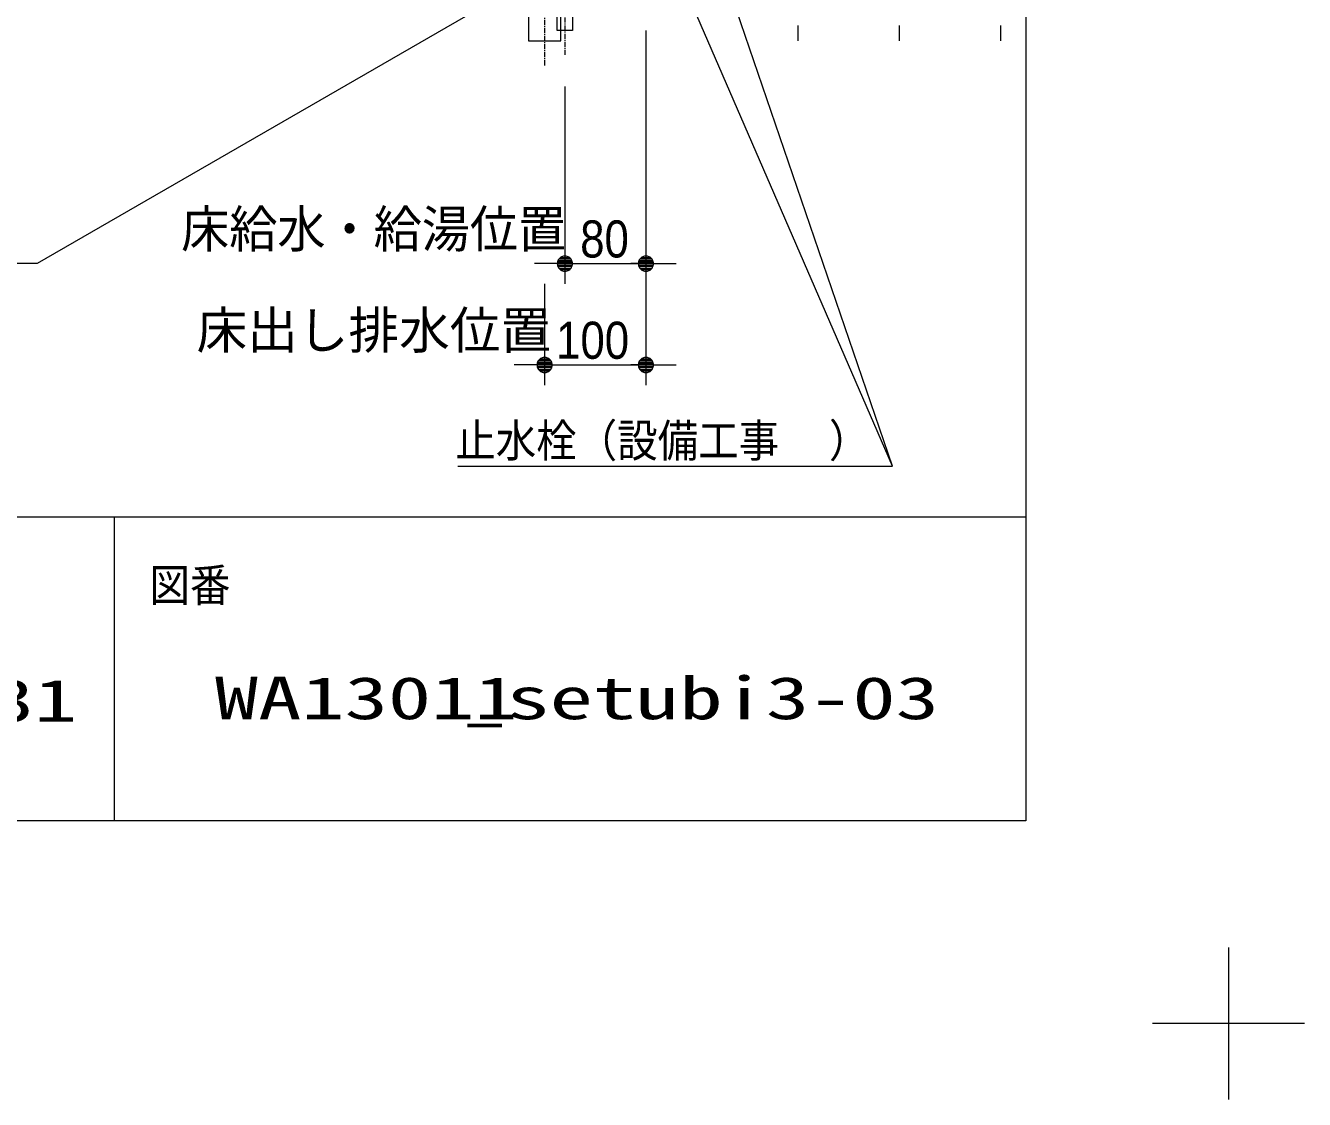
# Model space of a CAD drawing. Units: millimetres, scale not verified. Extents: x -6062 to 6062, y -3045 to 3045.
# Drawn here: x 1225 to 2488, y -3045 to -1985 of the extents above; entities that cross this region are included whole.
import ezdxf
from ezdxf.enums import TextEntityAlignment as Align

# ---------------------------------------------------------------- set-up
doc = ezdxf.new("R2010")
doc.units = ezdxf.units.MM
doc.header["$LTSCALE"] = 20
doc.linetypes.add('CHAIN1', pattern=[8, 5, -1, 1, -1])
for name, color, linetype, lineweight in [('0-0_1図面枠', 7, 'Continuous', 9), ('0-2_2寸法-1', 7, 'Continuous', 9), ('0-3_0', 7, 'Continuous', 9), ('0-4_2寸法-2', 7, 'Continuous', 9), ('0-5_4給排水', 7, 'Continuous', 9), ('0-6_2寸法-3', 7, 'Continuous', 9)]:
    doc.layers.add(name, color=color, linetype=linetype, lineweight=lineweight)
doc.styles.add('ＭＳ ゴシック', font='')
doc.styles.add('ＭＳ Ｐゴシック', font='')
doc.styles.get('ＭＳ ゴシック').set_extended_font_data('MS Gothic')
doc.styles.get('ＭＳ Ｐゴシック').set_extended_font_data('MS PGothic')

# ---------------------------------------------------------------- blocks, each defined once
blk = doc.blocks.new('グループ')
at = {"layer": '0-0_1図面枠'}
for p, q in [((84000, -57900), (84000, -60900)), ((85500, -59400), (82500, -59400))]:
    blk.add_line(p, q, dxfattribs=at)
blk = doc.blocks.new('グループ-2')
at = {"layer": '0-0_1図面枠'}
for p, q in [((-80000, -49400), (80000, -49400)), ((62000, -49400), (62000, -55400))]:
    blk.add_line(p, q, dxfattribs=at)
blk.add_lwpolyline([(-80000, 55400), (80000, 55400), (80000, -55400), (-80000, -55400)], close=True, dxfattribs=at)
blk = doc.blocks.new('図面枠')
at = {"layer": '0-0_1図面枠'}
for name in ['グループ', 'グループ-2']:
    blk.add_blockref(name, (0, 0), dxfattribs=at)
at = {"layer": '0-0_1図面枠', "style": 'ＭＳ ゴシック', "width": 0.9}
blk.add_text('図番', height=650.9, dxfattribs=at).set_placement((62699.9, -51268.3), align=Align.BOTTOM_LEFT)
blk = doc.blocks.new('グループ-19')
at = {"layer": '0-5_4給排水', "linetype": 'CHAIN1'}
blk.add_line((70900, -38100), (70900, -40300), dxfattribs=at)
at = {"layer": '0-5_4給排水'}
blk.add_lwpolyline([(70700, -38600), (70700, -39200), (71100, -39200), (71100, -38600)], dxfattribs=at)
for points in [[(70300, -39200), (71500, -39200), (71500, -39400), (70300, -39400)], [(70750, -39400), (71050, -39400), (71050, -39800), (70750, -39800)]]:
    blk.add_lwpolyline(points, close=True, dxfattribs=at)
blk = doc.blocks.new('グループ-49')
at = {"layer": '0-5_4給排水', "linetype": 'CHAIN1'}
for p, q in [((66500, -22200), (66500, -30443.4)), ((69600, -31400), (73600, -31400)), ((67668.4, -31718.5), (68966.4, -31832.1)), ((70500, -33505.7), (70500, -40500))]:
    blk.add_line(p, q, dxfattribs=at)
at = {"layer": '0-5_4給排水'}
for p, q in [((65550, -26120), (67450, -26120)), ((67302.2, -29142.3), (67370, -26200)), ((65797.7, -29240), (67202.3, -29240)), ((66820, -29800), (66180, -29860)), ((66180, -29800), (66180, -30403.4)), ((66820, -29960), (66180, -30020)), ((66820, -30120), (66180, -30180)), ((66820, -30280), (66180, -30340)), ((66820, -30440), (66180, -30500)), ((68994.3, -31473.3), (67696.3, -31359.7)), ((67640.6, -31997.3), (68938.5, -32110.9)), ((70180, -38500), (70820, -39140)), ((70400, -38400), (70820, -38820)), ((70720, -38400), (70820, -38500)), ((70180, -38820), (70760, -39400)), ((70180, -39140), (70440, -39400))]:
    blk.add_line(p, q, dxfattribs=at)
for points in [[(65845.8, -25006.3), (65886.2, -24998.3), (65926.7, -24990.8), (65967.2, -24983.8), (66007.9, -24977.3), (66048.6, -24971.4), (66089.4, -24965.9), (66130.3, -24961), (66171.2, -24956.6), (66212.2, -24952.7), (66253.2, -24949.3), (66294.3, -24946.5), (66335.4, -24944.2), (66376.5, -24942.3), (66417.7, -24941), (66458.8, -24940.3), (66500, -24940), (66541.2, -24940.3), (66582.3, -24941), (66623.5, -24942.3), (66664.6, -24944.2), (66705.7, -24946.5), (66746.8, -24949.3), (66787.8, -24952.7), (66828.8, -24956.6), (66869.7, -24961), (66910.6, -24965.9), (66951.4, -24971.4), (66992.1, -24977.3), (67032.8, -24983.8), (67073.3, -24990.8), (67113.8, -24998.3), (67154.2, -25006.3), (67194.5, -25014.8), (67234.6, -25023.8), (67274.7, -25033.3), (67314.6, -25043.4), (67354.4, -25053.9), (67394.1, -25064.9), (67433.6, -25076.5)], [(65227.4, -25259.9), (65226.2, -25259.8), (65224.9, -25259.6), (65223.6, -25259.3), (65222.4, -25259), (65221.1, -25258.7), (65219.9, -25258.3), (65218.7, -25257.8), (65217.6, -25257.3), (65216.4, -25256.7), (65215.3, -25256.1), (65214.2, -25255.5), (65213.1, -25254.8), (65212, -25254), (65211, -25253.2), (65210.1, -25252.4), (65209.1, -25251.5), (65208.2, -25250.6), (65207.4, -25249.7), (65206.5, -25248.7), (65205.8, -25247.7), (65205, -25246.6), (65204.3, -25245.5), (65203.7, -25244.4), (65203.1, -25243.3), (65202.6, -25242.1), (65202.1, -25240.9), (65201.6, -25239.7), (65201.2, -25238.5), (65200.9, -25237.3), (65200.6, -25236), (65200.4, -25234.8), (65200.2, -25233.5), (65200.1, -25232.2), (65200, -25230.9), (65200, -25229.6), (65200, -25228.4), (65200.1, -25227.1), (65200.3, -25225.8), (65200.5, -25224.5)], [(65200.5, -25224.5), (65200.8, -25223.3), (65201.1, -25222), (65201.4, -25220.8), (65201.9, -25219.6), (65202.3, -25218.4), (65202.9, -25217.2), (65203.4, -25216.1), (65204, -25215), (65204.7, -25213.9), (65205.4, -25212.8), (65206.2, -25211.8), (65207, -25210.8), (65207.8, -25209.8), (65208.7, -25208.9), (65209.6, -25208), (65210.6, -25207.1), (65211.6, -25206.3), (65212.6, -25205.5), (65213.7, -25204.8), (65214.8, -25204.1), (65215.9, -25203.5), (65217, -25202.9), (65218.2, -25202.4), (65256.2, -25186.5), (65294.3, -25171), (65332.7, -25156), (65371.2, -25141.6), (65409.9, -25127.6), (65448.8, -25114), (65487.8, -25101), (65527.1, -25088.5), (65566.4, -25076.5), (65605.9, -25064.9), (65645.6, -25053.9), (65685.4, -25043.4), (65725.3, -25033.3), (65765.4, -25023.8), (65805.5, -25014.8), (65845.8, -25006.3)], [(67799.8, -25233.5), (67799.6, -25234.8), (67799.4, -25236), (67799.1, -25237.3), (67798.8, -25238.5), (67798.4, -25239.7), (67797.9, -25240.9), (67797.4, -25242.1), (67796.9, -25243.3), (67796.3, -25244.4), (67795.7, -25245.5), (67795, -25246.6), (67794.2, -25247.7), (67793.5, -25248.7), (67792.6, -25249.7), (67791.8, -25250.6), (67790.9, -25251.5), (67789.9, -25252.4), (67789, -25253.2), (67788, -25254), (67786.9, -25254.8), (67785.8, -25255.5), (67784.7, -25256.1), (67783.6, -25256.7), (67782.4, -25257.3), (67781.3, -25257.8), (67780.1, -25258.3), (67778.9, -25258.7), (67777.6, -25259), (67776.4, -25259.3), (67775.1, -25259.6), (67773.8, -25259.8), (67772.6, -25259.9), (67771.3, -25260), (67770, -25260), (65230, -25260), (65228.7, -25260), (65227.4, -25259.9)], [(67433.6, -25076.5), (67472.9, -25088.5), (67512.2, -25101), (67551.2, -25114), (67590.1, -25127.6), (67628.8, -25141.6), (67667.3, -25156), (67705.7, -25171), (67743.8, -25186.5), (67781.8, -25202.4), (67783, -25202.9), (67784.1, -25203.5), (67785.2, -25204.1), (67786.3, -25204.8), (67787.4, -25205.5), (67788.4, -25206.3), (67789.4, -25207.1), (67790.4, -25208), (67791.3, -25208.9), (67792.2, -25209.8), (67793, -25210.8), (67793.8, -25211.8), (67794.6, -25212.8), (67795.3, -25213.9), (67796, -25215), (67796.6, -25216.1), (67797.1, -25217.2), (67797.7, -25218.4), (67798.1, -25219.6), (67798.6, -25220.8), (67798.9, -25222), (67799.2, -25223.3), (67799.5, -25224.5), (67799.7, -25225.8), (67799.9, -25227.1), (67800, -25228.4), (67800, -25229.6), (67800, -25230.9), (67799.9, -25232.2), (67799.8, -25233.5)], [(67370, -26200), (65630, -26200), (65697.8, -29142.3)], [(66820, -30403.4), (66820, -29800), (66180, -29800)], [(70100, -31080), (73100, -31080), (73100, -31720), (70100, -31720)], [(70180, -33465.7), (70180, -40000), (70820, -40000), (70820, -33465.7)]]:
    blk.add_lwpolyline(points, dxfattribs=at)
for points in [[(65370, -25360), (67630, -25360), (67630, -25420), (65370, -25420)], [(65550, -25260), (67450, -25260), (67450, -25360), (65550, -25360)], [(65620, -25420), (67380, -25420), (67380, -25600), (65620, -25600)], [(65400, -25600), (67600, -25600), (67600, -25720), (65400, -25720)], [(65550, -25720), (65550, -26120), (65630, -26200), (67370, -26200), (67450, -26120), (67450, -25720)], [(65900, -29240), (67100, -29240), (67100, -29640), (65900, -29640)], [(66180, -29800), (66050, -29640), (66950, -29640), (66820, -29800)], [(70180, -38400), (70820, -38400), (70820, -39400), (70180, -39400)], [(70180, -38400), (70820, -38400), (70820, -39400), (70180, -39400)]]:
    blk.add_lwpolyline(points, close=True, dxfattribs=at)
for centre, radius, start, end in [((65797.7, -29140), 100, 181.31908, 270), ((67202.3, -29140), 100, 270, 358.68092), ((67780, -30403.4), 1600, 180, 265), ((67780, -30403.4), 960, 180, 265), ((68820, -33465.7), 2000, 0, 85), ((68820, -33465.7), 1360, 0, 85)]:
    blk.add_arc(centre, radius, start, end, dxfattribs=at)
at = {"layer": '0-5_4給排水', "linetype": 'CHAIN1'}
for centre, radius, start, end in [((67780, -30443.4), 1280, 180, 265), ((68820, -33505.7), 1680, 0, 85)]:
    blk.add_arc(centre, radius, start, end, dxfattribs=at)
blk = doc.blocks.new('_Dot')
at = {"layer": '0-3_0'}
for p, q in [((-10, 0), (-20, 0)), ((9.78, 2), (-9.78, 2)), ((7.99, 6), (-7.99, 6)), ((9.16, -3.98), (-9.16, -3.98)), ((6, -7.98), (-6, -7.98))]:
    blk.add_line(p, q, dxfattribs=at)
for points in [[(10, 0), (9.92, 1.25), (9.69, 2.49), (9.3, 3.68), (8.76, 4.82), (8.09, 5.88), (7.29, 6.85), (6.37, 7.71), (5.36, 8.44), (4.26, 9.05), (3.09, 9.51), (1.87, 9.82), (0.63, 9.98), (-0.63, 9.98), (-1.87, 9.82), (-3.09, 9.51), (-4.26, 9.05), (-5.36, 8.44), (-6.37, 7.71), (-7.29, 6.85), (-8.09, 5.88), (-8.76, 4.82), (-9.3, 3.68), (-9.69, 2.49), (-9.92, 1.25), (-10, 0), (0, 0)], [(-10, 0), (-9.92, -1.25), (-9.69, -2.49), (-9.3, -3.68), (-8.76, -4.82), (-8.09, -5.88), (-7.29, -6.85), (-6.37, -7.71), (-5.36, -8.44), (-4.26, -9.05), (-3.09, -9.51), (-1.87, -9.82), (-0.63, -9.98), (0.63, -9.98), (1.87, -9.82), (3.09, -9.51), (4.26, -9.05), (5.36, -8.44), (6.37, -7.71), (7.29, -6.85), (8.09, -5.88), (8.76, -4.82), (9.3, -3.68), (9.69, -2.49), (9.92, -1.25), (10, 0), (0, 0)]]:
    blk.add_lwpolyline(points, close=True, dxfattribs=at)

msp = doc.modelspace()

# ---------------------------------------------------------------- linework, layer by layer
at = {"layer": '0-2_2寸法-1'}
for p, q in [((1837.5, -1990), (1837.5, -2240)), ((1757.5, -2045), (1757.5, -2240)), ((1772.51, -2220), (1822.49, -2220)), ((1737.5, -2240), (1737.5, -2340)), ((1837.5, -2240), (1837.5, -2340)), ((1752.51, -2320), (1822.49, -2320))]:
    msp.add_line(p, q, dxfattribs=at)
at = {"layer": '0-4_2寸法-2'}
for p, q in [((1837.5, -1990), (1837.5, -2240)), ((1987.5, -1985.01), (1987.5, -2000.01)), ((2087.5, -1985.01), (2087.5, -2000.01)), ((2187.5, -1985.01), (2187.5, -2000.01)), ((1757.5, -2045), (1757.5, -2240)), ((1742.49, -2220), (1727.49, -2220)), ((1757.5, -2220), (1837.5, -2220)), ((1852.51, -2220), (1867.51, -2220)), ((1737.5, -2240), (1737.5, -2340)), ((1837.5, -2240), (1837.5, -2340)), ((1722.49, -2320), (1707.49, -2320)), ((1737.5, -2320), (1837.5, -2320)), ((1852.51, -2320), (1867.51, -2320))]:
    msp.add_line(p, q, dxfattribs=at)
at = {"layer": '0-6_2寸法-3'}
msp.add_line((2080.98, -2420), (1791.63, -1574.9), dxfattribs=at)
for points in [[(1651.78, -2420), (2080.98, -2420), (1796.75, -1764.9)], [(1721.5, -1940), (1236.53, -2220), (649.07, -2220)]]:
    msp.add_lwpolyline(points, dxfattribs=at)

# ---------------------------------------------------------------- block references
at = {"layer": '0-0_1図面枠', "xscale": 0.05, "yscale": 0.05}
msp.add_blockref('図面枠', (-1787.5, 0), dxfattribs=at)
at = {"layer": '0-2_2寸法-1', "xscale": 0.7503418, "yscale": 0.7503418, "rotation": 180}
for p in [(1757.5, -2220), (1737.5, -2320)]:
    msp.add_blockref('_Dot', p, dxfattribs=at)
at = {"layer": '0-2_2寸法-1', "xscale": 0.7503418, "yscale": 0.7503418}
for p in [(1837.5, -2220), (1837.5, -2320)]:
    msp.add_blockref('_Dot', p, dxfattribs=at)
at = {"layer": '0-4_2寸法-2', "xscale": 0.7503418, "yscale": 0.7503418}
for p in [(1757.5, -2220), (1737.5, -2320)]:
    msp.add_blockref('_Dot', p, dxfattribs=at)
at = {"layer": '0-4_2寸法-2', "xscale": 0.7503418, "yscale": 0.7503418, "rotation": 180}
for p in [(1837.5, -2220), (1837.5, -2320)]:
    msp.add_blockref('_Dot', p, dxfattribs=at)
at = {"layer": '0-5_4給排水', "xscale": 0.05, "yscale": 0.05}
for name in ['グループ-49', 'グループ-19']:
    msp.add_blockref(name, (-1787.5, 0), dxfattribs=at)

# ---------------------------------------------------------------- texts
at = {"layer": '0-0_1図面枠', "style": 'ＭＳ ゴシック', "width": 1.5}
for s, p in [('_setubi3-03', (1657.05, -2682.24)), ('2020/03/31', (849.28, -2684.72)), ('WA13011', (1412.02, -2682.24))]:
    msp.add_text(s, height=41.84, dxfattribs=at).set_placement(p, align=Align.BOTTOM_LEFT)
at = {"layer": '0-2_2寸法-1', "style": 'ＭＳ Ｐゴシック', "width": 0.9}
for s, p in [('80', (1772.62, -2224.96)), ('100', (1748.89, -2324.96))]:
    msp.add_text(s, height=36.66, dxfattribs=at).set_placement(p, align=Align.BOTTOM_LEFT)
at = {"layer": '0-4_2寸法-2', "style": 'ＭＳ Ｐゴシック', "width": 0.95}
msp.add_text('床給水・給湯位置', height=36.66, dxfattribs=at).set_placement((1378.69, -2215.12), align=Align.BOTTOM_LEFT)
at = {"layer": '0-4_2寸法-2', "style": 'ＭＳ Ｐゴシック'}
msp.add_text('床出し排水位置', height=36.66, dxfattribs=at).set_placement((1393.89, -2315.02), align=Align.BOTTOM_LEFT)
at = {"layer": '0-6_2寸法-3', "style": 'ＭＳ ゴシック', "width": 0.9}
for s, p in [('止水栓（設備工事', (1649.28, -2420.67)), ('）', (2018.16, -2420.67))]:
    msp.add_text(s, height=32.55, dxfattribs=at).set_placement(p, align=Align.BOTTOM_LEFT)

doc.saveas('drawing.dxf')
